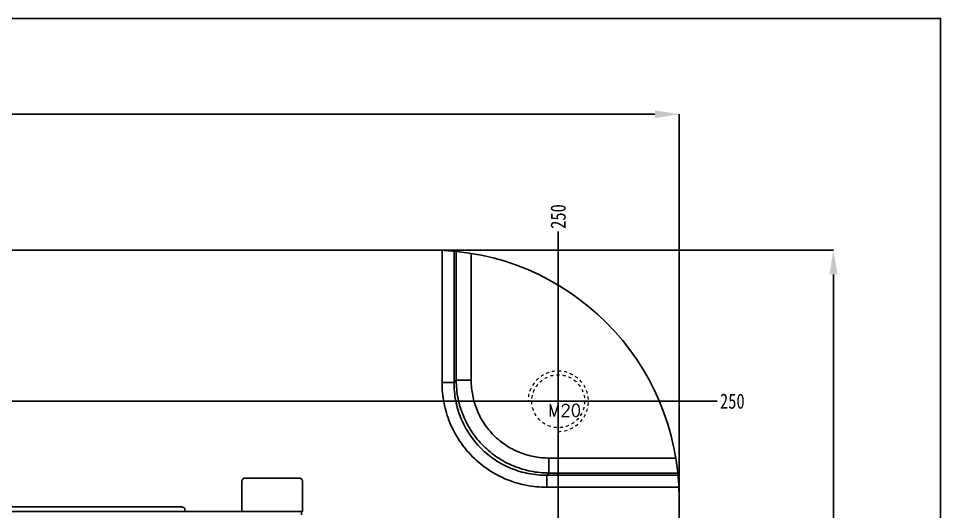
# Model space of a CAD drawing. Header units: millimetres. Extents: x -1265 to 1982, y -12197 to 1934.
# Drawn here: x 280.4 to 585.8, y -4644 to -4480.8 of the extents above; entities that cross this region are included whole.
import ezdxf

# ---------------------------------------------------------------- set-up
doc = ezdxf.new("R2010")
doc.units = ezdxf.units.MM
doc.header["$LTSCALE"] = 16.335
doc.header["$PDMODE"] = 3
doc.header["$PDSIZE"] = 0.3125
doc.linetypes.add('CENTER', pattern=[0.6, 0.375, -0.075, 0.075, -0.075])
doc.linetypes.add('HIDDEN', pattern=[0.2, 0.1, -0.1])
doc.layers.get('0').update_dxf_attribs({"linetype": 'CONTINUOUS'})
doc.layers.get('Defpoints').update_dxf_attribs({"linetype": 'CONTINUOUS'})
doc.layers.add('DIM', color=3, linetype='CONTINUOUS')
doc.layers.add('screw', color=33, linetype='CONTINUOUS', lineweight=13)
doc.styles.get("Standard").update_dxf_attribs({"font": 'txt', "width": 0.8})
doc.styles.add('TXT', font='txt.shx', dxfattribs={"bigfont": 'gbcbig.shx'})
doc.dimstyles.new('11', dxfattribs={"dimtxt": 8, "dimasz": 8, "dimexe": 0, "dimexo": 0, "dimgap": 0, "dimtad": 0, "dimdsep": 46, "dimtxsty": 'Standard', "dimcen": 0, "dimclrd": 4, "dimclre": 4, "dimclrt": 6, "dimazin": 0, "dimtp": 0.01, "dimtm": 0.01, "dimtfac": 1, "dimtofl": 0, "dimtmove": 0, "dimatfit": 3, "dimfxl": 0, "dimtolj": 1, "dimarcsym": 0})

# ---------------------------------------------------------------- blocks, each defined once
blk = doc.blocks.new('*D692')
at = {"color": 4, "lineweight": -2}
for p, q in [((-80.8, -4657.75), (-80.8, -4512.51)), ((-72.8, -4512.51), (208.96, -4512.51)), ((491.2, -4512.51), (224.96, -4512.51)), ((499.2, -4657.75), (499.2, -4512.51))]:
    blk.add_line(p, q, dxfattribs=at)
at = {"color": 4}
for points in [[(-72.8, -4511.18), (-72.8, -4513.85), (-80.8, -4512.51)], [(491.2, -4511.18), (491.2, -4513.85), (499.2, -4512.51)]]:
    blk.add_solid(points, dxfattribs=at)
at = {"layer": 'Defpoints', "color": 0}
for p in [(499.2, -4512.51), (-80.8, -4657.75), (499.2, -4657.75)]:
    blk.add_point(p, dxfattribs=at)
at = {"color": 6, "insert": (216.96, -4512.51), "char_height": 8, "attachment_point": 5}
blk.add_mtext('\\A1;580', dxfattribs=at)
blk = doc.blocks.new('*D693')
at = {"color": 4, "lineweight": -2}
for p, q in [((417.2, -4557.53), (550.36, -4557.53)), ((550.36, -4565.53), (550.36, -4836.82)), ((550.36, -5149.53), (550.36, -4851.75)), ((387.66, -5157.53), (550.36, -5157.53))]:
    blk.add_line(p, q, dxfattribs=at)
at = {"color": 4}
for points in [[(549.02, -4565.53), (551.69, -4565.53), (550.36, -4557.53)], [(549.02, -5149.53), (551.69, -5149.53), (550.36, -5157.53)]]:
    blk.add_solid(points, dxfattribs=at)
at = {"layer": 'Defpoints', "color": 0}
for p in [(417.2, -4557.53), (387.66, -5157.53), (550.36, -5157.53)]:
    blk.add_point(p, dxfattribs=at)
at = {"color": 6, "insert": (550.36, -4844.28), "char_height": 8, "attachment_point": 5, "rotation": 90}
blk.add_mtext('\\A1;600', dxfattribs=at)
blk = doc.blocks.new('screw_m20_g')
at = {"layer": 'screw', "color": 1, "linetype": 'CENTER', "ltscale": 0.621977}
for p, q in [((0, -11), (0, 11)), ((-11, 0), (11, 0))]:
    blk.add_line(p, q, dxfattribs=at)
at = {"layer": 'screw', "linetype": 'HIDDEN', "ltscale": 0.621977}
blk.add_circle((0, 0), 8.75, dxfattribs=at)
at = {"layer": 'screw', "color": 92, "linetype": 'HIDDEN', "ltscale": 0.621977}
blk.add_arc((0, 0), 10, 270, 180, dxfattribs=at)
at = {"layer": 'screw', "color": 6, "style": 'TXT'}
blk.add_text('M20', height=4, dxfattribs=at).set_placement((-3.4, -5))
blk = doc.blocks.new('*D704')
at = {"layer": 'Defpoints', "color": 0}
for p in [(213.46, -4607.53), (511.85, -4607.53), (209.2, -4857.53)]:
    blk.add_point(p, dxfattribs=at)
at = {"layer": 'DIM', "color": 4, "lineweight": -2}
blk.add_line((213.46, -4607.53), (511.85, -4607.53), dxfattribs=at)
at = {"layer": 'DIM', "color": 6, "insert": (516.85, -4607.53), "char_height": 5, "attachment_point": 5}
blk.add_mtext('\\A1;250', dxfattribs=at)
blk = doc.blocks.new('*D706')
at = {"layer": 'Defpoints', "color": 0}
for p in [(459.2, -4551.38), (459.2, -4846.53), (209.2, -4857.53)]:
    blk.add_point(p, dxfattribs=at)
at = {"layer": 'DIM', "color": 4, "lineweight": -2}
blk.add_line((459.2, -4846.53), (459.2, -4551.38), dxfattribs=at)
at = {"layer": 'DIM', "color": 6, "insert": (459.2, -4546.38), "char_height": 5, "attachment_point": 5, "rotation": 90}
blk.add_mtext('\\A1;250', dxfattribs=at)

msp = doc.modelspace()

# ---------------------------------------------------------------- linework, layer by layer
at = {"color": 7, "linetype": 'Continuous'}
for p, q in [((1.202, -4557.525), (417.202, -4557.525)), ((420.724, -4557.601), (420.724, -4601.343)), ((424.686, -4557.868), (424.686, -4601.343)), ((425.433, -4557.939), (425.433, -4600.596)), ((430.384, -4558.592), (430.384, -4600.596)), ((420.724, -4601.343), (424.686, -4601.343)), ((425.433, -4600.596), (424.686, -4601.343)), ((430.384, -4600.596), (425.433, -4600.596)), ((456.131, -4626.343), (456.131, -4631.294)), ((456.131, -4626.343), (498.135, -4626.343)), ((456.131, -4631.294), (455.384, -4632.041)), ((455.384, -4636.002), (455.384, -4632.041)), ((455.384, -4632.041), (498.859, -4632.041)), ((456.131, -4631.294), (498.787, -4631.294)), ((354.424, -4644.038), (354.424, -4633.988)), ((373.519, -4632.983), (355.429, -4632.983)), ((374.524, -4644.045), (374.524, -4633.988)), ((455.384, -4636.002), (499.126, -4636.002)), ((499.202, -5075.525), (499.202, -4639.525)), ((263.202, -4644.038), (374.252, -4644.038)), ((334.575, -4642.53), (278.295, -4642.53)), ((335.58, -4644.038), (335.58, -4643.535)), ((374.225, -4644.038), (374.198, -4645.175))]:
    msp.add_line(p, q, dxfattribs=at)
msp.add_lwpolyline([(-345.378, -4480.811), (585.813, -4480.811), (585.813, -5258.366), (-345.378, -5258.366)], close=True)
msp.add_arc((417.202, -4639.525), 82, 0, 90, dxfattribs=at)
msp.add_ellipse((374.251, -4649.065), major_axis=(1.924, 4.644), ratio=0.9995986, start_param=0.3384619, end_param=0.3925571, dxfattribs=at)
for points, knots in [([(420.724, -4601.343), (420.725, -4603.61), (421.163, -4608.156), (423.129, -4614.709), (426.338, -4620.754), (430.674, -4626.049), (435.969, -4630.386), (442.015, -4633.597), (448.569, -4635.563), (453.117, -4636.002), (455.384, -4636.002)], [0, 0, 0, 0, 0.1250013, 0.249985, 0.374969, 0.4999505, 0.6249343, 0.7499381, 0.8749727, 1, 1, 1, 1]), ([(424.686, -4601.343), (424.681, -4603.352), (425.059, -4607.383), (426.788, -4613.197), (429.624, -4618.561), (433.466, -4623.258), (438.162, -4627.1), (443.527, -4629.938), (449.342, -4631.667), (453.374, -4632.046), (455.384, -4632.041)], [0, 0, 0, 0, 0.1249933, 0.2499755, 0.3749627, 0.4999502, 0.62494, 0.7499472, 0.8749807, 1, 1, 1, 1]), ([(425.433, -4600.596), (425.439, -4602.601), (425.841, -4606.622), (427.596, -4612.415), (430.448, -4617.758), (434.288, -4622.44), (438.97, -4626.28), (444.313, -4629.131), (450.105, -4630.886), (454.126, -4631.288), (456.131, -4631.294)], [0, 0, 0, 0, 0.1249838, 0.2500062, 0.3750047, 0.5000216, 0.6250268, 0.750001, 0.8750102, 1, 1, 1, 1]), ([(430.384, -4600.596), (430.384, -4602.28), (430.711, -4605.657), (432.17, -4610.526), (434.556, -4615.017), (437.777, -4618.951), (441.711, -4622.172), (446.202, -4624.557), (451.07, -4626.016), (454.447, -4626.343), (456.131, -4626.343)], [0, 0, 0, 0, 0.1249974, 0.2500225, 0.3750154, 0.5000218, 0.6250164, 0.7499847, 0.8749966, 1, 1, 1, 1]), ([(355.429, -4632.983), (355.298, -4632.987), (355.035, -4633.037), (354.698, -4633.257), (354.478, -4633.594), (354.428, -4633.857), (354.424, -4633.988)], [0, 0, 0, 0, 0.2499132, 0.5, 0.7500868, 1, 1, 1, 1]), ([(373.519, -4632.983), (373.65, -4632.987), (373.913, -4633.037), (374.25, -4633.257), (374.47, -4633.594), (374.52, -4633.857), (374.524, -4633.988)], [0, 0, 0, 0, 0.2499132, 0.5, 0.7500868, 1, 1, 1, 1]), ([(334.575, -4642.53), (334.706, -4642.534), (334.969, -4642.584), (335.306, -4642.804), (335.527, -4643.142), (335.576, -4643.405), (335.58, -4643.535)], [0, 0, 0, 0, 0.2499132, 0.5, 0.7500868, 1, 1, 1, 1])]:
    msp.add_open_spline(points, degree=3, knots=knots, dxfattribs=at)

# ---------------------------------------------------------------- block references
at = {"layer": 'screw'}
msp.add_blockref('screw_m20_g', (459.202, -4607.525), dxfattribs=at)

# ---------------------------------------------------------------- dimensions: what is measured, and where the dimension line sits
dim = msp.add_linear_dim(base=(499.202, -4512.515), p1=(-80.798, -4657.746), p2=(499.202, -4657.746), dimstyle='11', override={"dimfxl": 1.25, "dimarcsym": 1})
dim.commit()
dim.dimension.update_dxf_attribs({"geometry": '*D692', "text_midpoint": (216.962, -4512.515), "dimtype": 160})
dim = msp.add_linear_dim(base=(550.356, -5157.525), p1=(417.202, -4557.525), p2=(387.659, -5157.525), angle=90, dimstyle='11', override={"dimfxl": 1.25, "dimarcsym": 1})
dim.commit()
dim.dimension.update_dxf_attribs({"geometry": '*D693', "text_midpoint": (550.356, -4844.282), "dimtype": 160})
at = {"layer": 'DIM'}
for feature_location, offset, dtype, picture, middle in [((459.202, -4846.525), (0, 295.149), 1, '*D706', (459.202, -4546.377)), ((213.458, -4607.525), (298.393, 0), 0, '*D704', (516.852, -4607.525))]:
    dim = msp.add_ordinate_dim(feature_location=feature_location, offset=offset, dtype=dtype, origin=(209.202, -4857.526), dimstyle='11', override={"dimtxt": 5, "dimasz": 2, "dimfxl": 1.25, "dimarcsym": 1}, dxfattribs=at)
    dim.commit()
    dim.dimension.update_dxf_attribs({"geometry": picture, "text_midpoint": middle})

doc.saveas('drawing.dxf')
